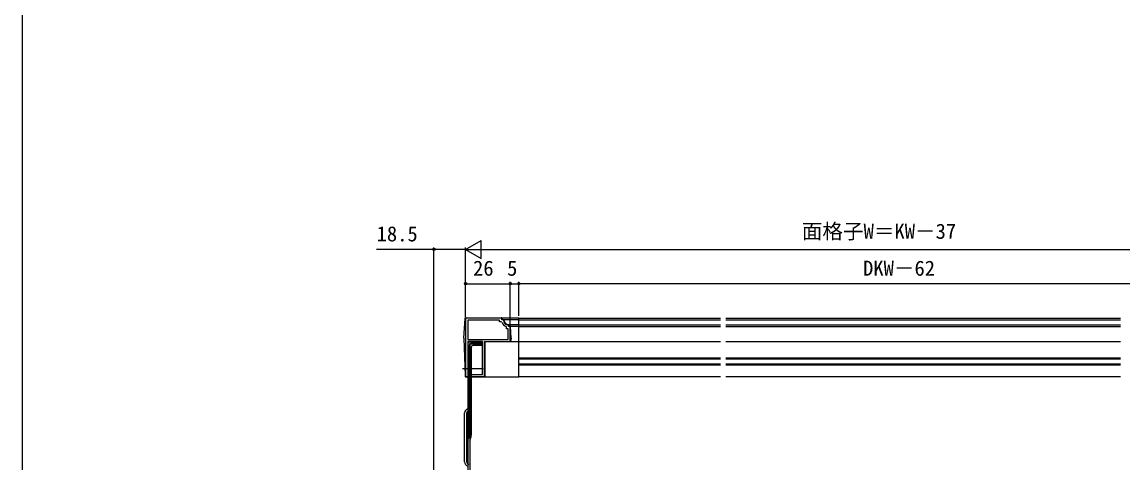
# Model space of a CAD drawing. Units: millimetres, scale not verified. Extents: x -525 to 525, y -783 to 778.
# Drawn here: x -525 to 116, y -371 to -114 of the extents above; entities that cross this region are included whole.
import ezdxf
from ezdxf.enums import TextEntityAlignment as Align

# ---------------------------------------------------------------- set-up
doc = ezdxf.new("R2010")
doc.units = ezdxf.units.MM
doc.header["$LTSCALE"] = 4
for name, color, linetype in [('0-2_YKK_11', 7, 'Continuous'), ('0-4_YKK_12', 2, 'Continuous'), ('0-5_YKK_13', 4, 'Continuous'), ('0-6_YKK_D', 6, 'Continuous'), ('0-7_YKK_ZWAK', 7, 'Continuous')]:
    doc.layers.add(name, color=color, linetype=linetype)
doc.styles.add('ＭＳ ゴシック', font='')
doc.styles.get('ＭＳ ゴシック').set_extended_font_data('MS Gothic')

msp = doc.modelspace()

# ---------------------------------------------------------------- linework, layer by layer
at = {"layer": '0-2_YKK_11'}
for points in [[(-266.5, -286.798), (-266.5, -320.798), (-255.5, -320.798), (-255.5, -314.257), (-255.62, -314.073), (-255.62, -313.523), (-255.5, -313.34), (-255.5, -310.757), (-255.62, -310.573), (-255.62, -310.023), (-255.5, -309.84), (-255.5, -300.498), (-240.5, -300.498), (-240.5, -291.798), (-241.5, -291.798), (-241.5, -291.085), (-241.773, -290.786)], [(-244.488, -288.071), (-244.786, -287.798), (-245.5, -287.798), (-245.5, -286.798), (-266.5, -286.798)], [(-245.46, -289.198), (-245.742, -288.998), (-246.7, -288.998), (-246.7, -287.998), (-265.3, -287.998), (-265.3, -299.298)], [(-265.3, -299.298), (-241.7, -299.298), (-241.7, -292.999), (-242.7, -292.998), (-242.7, -292.041), (-242.9, -291.758)]]:
    msp.add_lwpolyline(points, dxfattribs=at)
msp.add_lwpolyline([(-256.7, -319.598), (-256.7, -300.498), (-265.3, -300.498), (-265.3, -319.598)], close=True, dxfattribs=at)
for radius, start, end in [(3, 185.21651, 264.78459), (4.2, 199.47236, 250.53012)]:
    msp.add_arc((-241.5, -287.798), radius, start, end, dxfattribs=at)
at = {"layer": '0-4_YKK_12'}
for p, q in [((-235.5, -286.798), (-118, -286.798)), ((-235.5, -287.798), (-118, -287.798)), ((-115, -286.798), (115, -286.798)), ((-115, -287.798), (115, -287.798)), ((-235.5, -290.786), (-118, -290.786)), ((-235.5, -291.798), (-118, -291.798)), ((-115, -290.786), (115, -290.786)), ((-115, -291.798), (115, -291.798)), ((-235.5, -300.498), (-118, -300.498)), ((-115, -300.498), (115, -300.498)), ((-235.5, -310.023), (-118, -310.023)), ((-235.5, -310.573), (-118, -310.573)), ((-235.5, -313.523), (-118, -313.523)), ((-235.5, -314.073), (-118, -314.073)), ((-115, -310.023), (115, -310.023)), ((-115, -310.573), (115, -310.573)), ((-115, -313.523), (115, -313.523)), ((-115, -314.073), (115, -314.073)), ((-235.5, -320.798), (-118, -320.798)), ((-115, -320.798), (115, -320.798))]:
    msp.add_line(p, q, dxfattribs=at)
at = {"layer": '0-5_YKK_13'}
for p, q in [((-267.5, -298.598), (-266.731, -287.065)), ((-266.731, -287.065), (-266.7, -286.598)), ((-266.7, -286.598), (-266.226, -286.598)), ((-266.232, -286.598), (-235.5, -286.598)), ((-244.3, -287.798), (-244.3, -287.598)), ((-235.5, -320.998), (-235.5, -286.598)), ((-241.5, -290.598), (-235.5, -290.598)), ((-241.3, -291.598), (-241.3, -290.598)), ((-241.3, -291.598), (-235.5, -291.598)), ((-240, -298.598), (-240.3, -291.598)), ((-267.5, -298.598), (-266.717, -320.516)), ((-257.3, -300.802), (-264.3, -300.802)), ((-257.3, -300.802), (-257.3, -302.802)), ((-255.3, -300.498), (-235.5, -300.498)), ((-255.3, -300.498), (-255.3, -320.998)), ((-240, -298.598), (-240.3, -300.498)), ((-265.3, -301.802), (-265.3, -378.399)), ((-264.5, -302.602), (-264.5, -355.105)), ((-264.1, -302.002), (-264.1, -378.399)), ((-257.3, -302.002), (-264.1, -302.002)), ((-257.3, -301.602), (-263.5, -301.602)), ((-263.3, -303.802), (-263.3, -355.105)), ((-257.3, -302.802), (-262.3, -302.802)), ((-263.3, -314.299), (-265.3, -314.299)), ((-263.3, -313.299), (-264.1, -313.299)), ((-263.3, -319.299), (-263.3, -313.299)), ((-256.3, -316.299), (-268.3, -316.299)), ((-266.717, -320.516), (-266.7, -320.998)), ((-263.3, -314.799), (-265.3, -314.799)), ((-263.3, -317.799), (-265.3, -317.799)), ((-263.3, -318.299), (-265.3, -318.299)), ((-263.3, -319.299), (-264.1, -319.299)), ((-266.7, -320.998), (-266.213, -320.998)), ((-266.218, -320.998), (-235.5, -320.998)), ((-267.1, -370.599), (-267.1, -342.099)), ((-265.9, -370.599), (-265.9, -342.099)), ((-264.6, -340.799), (-264.1, -340.799))]:
    msp.add_line(p, q, dxfattribs=at)
msp.add_lwpolyline([(-245.3, -287.098), (-245.3, -287.598), (-235.5, -287.599)], dxfattribs=at)
for centre, radius, start, end in [((-266.232, -287.098), 0.5, 90, 176.18593), ((-245.8, -287.098), 0.5, 0, 90), ((-241.5, -287.798), 2.8, 180, 270), ((-264.3, -301.802), 1, 90, 179.99999), ((-263.5, -302.602), 1, 90, 179.99999), ((-262.3, -303.802), 1, 90, 179.99999), ((-266.218, -320.498), 0.5, 182.04541, 270), ((-264.6, -342.099), 2.5, 106.2602, 180), ((-264.6, -342.099), 1.3, 90, 180), ((-269.3, -355.105), 4.8, 329.54968, 359.99999), ((-269.3, -355.105), 6, 330.07355, 359.99999), ((-264.6, -370.599), 2.5, 180, 253.7398), ((-264.6, -370.599), 1.3, 180, 270)]:
    msp.add_arc(centre, radius, start, end, dxfattribs=at)
at = {"layer": '0-6_YKK_D'}
for p, q in [((-266.5, -246.798), (-257.407, -241.548)), ((-257.407, -252.048), (-257.407, -241.548)), ((-285, -399.799), (-285, -245.798)), ((-266.5, -286.098), (-266.5, -245.798)), ((-266.5, -286.098), (-266.5, -245.798)), ((-266.5, -246.798), (-257.407, -252.048)), ((-266.5, -246.798), (-248.313, -246.798)), ((-256, -246.798), (256.003, -246.798)), ((-266.5, -286.098), (-266.5, -265.798)), ((-266.5, -266.798), (-240.5, -266.798)), ((-240.5, -291.098), (-240.5, -265.798)), ((-240.5, -291.098), (-240.5, -265.798)), ((-240.5, -266.798), (-235.5, -266.798)), ((-235.5, -285.598), (-235.5, -265.798)), ((-235.5, -285.598), (-235.5, -265.798)), ((235.503, -266.798), (-235.5, -266.798))]:
    msp.add_line(p, q, dxfattribs=at)
msp.add_lwpolyline([(-266.5, -246.798), (-285, -246.798), (-318.55, -246.798)], dxfattribs=at)
for centre in [(-285, -246.798), (-266.5, -266.798), (-240.5, -266.798), (-240.5, -266.798), (-235.5, -266.798), (-235.5, -266.798)]:
    msp.add_circle(centre, 0.637, dxfattribs=at)
at = {"layer": '0-7_YKK_ZWAK'}
msp.add_line((-525, 747.2), (-525, -782.8), dxfattribs=at)

# ---------------------------------------------------------------- texts
at = {"layer": '0-6_YKK_D', "style": 'ＭＳ ゴシック'}
for s, p in [('面格子W＝KW－37', (-70.635, -243.298)), ('18.5', (-318.391, -244.798)), ('26', (-262.193, -264.798)), ('5', (-242.364, -264.798)), ('DKW－62', (-34.942, -264.798))]:
    msp.add_text(s, height=8.798, dxfattribs=at).set_placement(p, align=Align.BOTTOM_LEFT)

doc.saveas('drawing.dxf')
